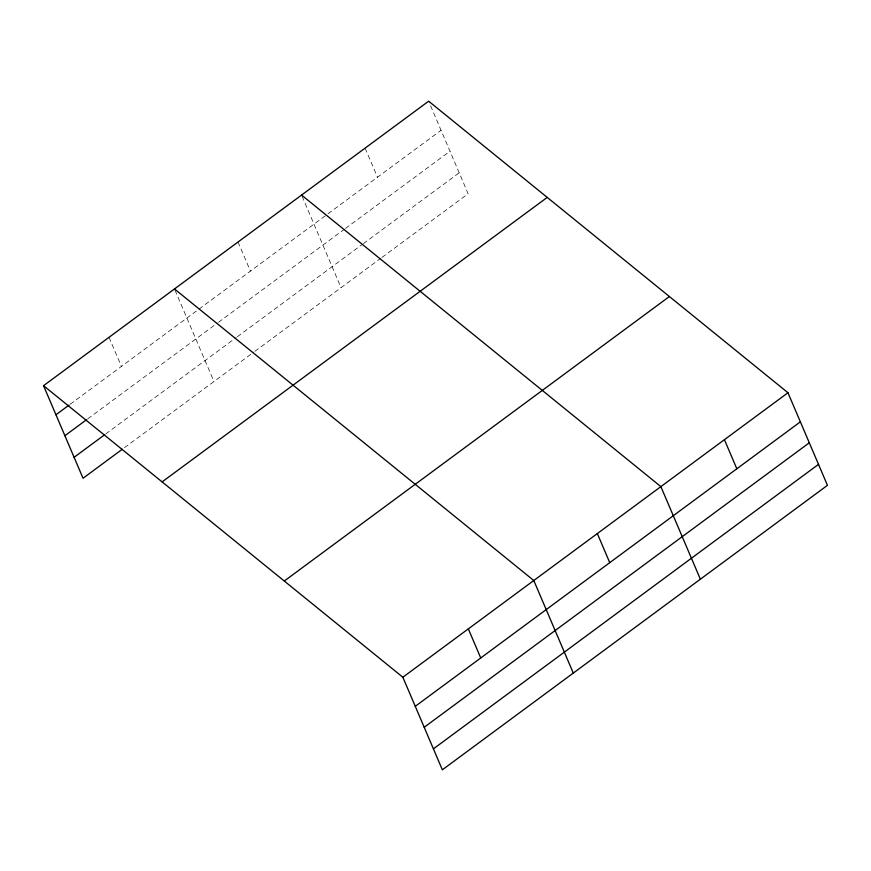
<?xml version="1.0" encoding="UTF-8"?>
<svg xmlns="http://www.w3.org/2000/svg" width="871" height="871" viewBox="0 0 871 871"><rect width="100%" height="100%" fill="white"/><g stroke="black" fill="none" stroke-linecap="round" stroke-linejoin="round"><path stroke-width="0.65" stroke-dasharray="4.36 3.27" d="M70.137 404.286L326.897 214.604M327.975 213.809L441.053 130.269M87.808 418.788L217.369 323.076M218.447 322.281L344.448 229.193M345.526 228.398L449.991 151.227M105.739 433.932L236.27 337.502M237.348 336.707L362.271 244.413M363.349 243.619L459.202 172.806M124.499 447.629L253.82 352.091M254.898 351.296L380.899 258.208M381.977 257.413L468.141 193.765L429.163 102.397M365.112 148.124L377.513 177.216M302.085 196.28L341.051 287.648M238.023 242.007L250.434 271.099M175.006 290.163L213.972 381.531M109.017 337.317L121.428 366.408"/><path stroke-width="1.31" d="M43.55 385.679L428.652 101.188L787.961 392.745L827.45 485.321L442.348 769.812L402.859 677.235L43.55 385.679L83.039 478.255L122.321 449.24M55.962 414.77L69.049 405.091M64.89 435.718L86.719 419.593M74.1 457.308L104.651 434.738M162.126 481.892L547.228 197.401M284.294 581.022L669.385 296.532M402.859 677.235L787.961 392.745M415.271 706.327L800.373 421.836M424.21 727.274L809.311 442.784M433.41 748.864L818.511 464.363M301.573 195.071L660.882 486.628L700.371 579.204M174.483 288.954L533.792 580.511L573.281 673.087M724.422 439.681L736.833 468.772M597.343 533.575L609.744 562.655M468.326 628.873L480.738 657.964"/></g></svg>
